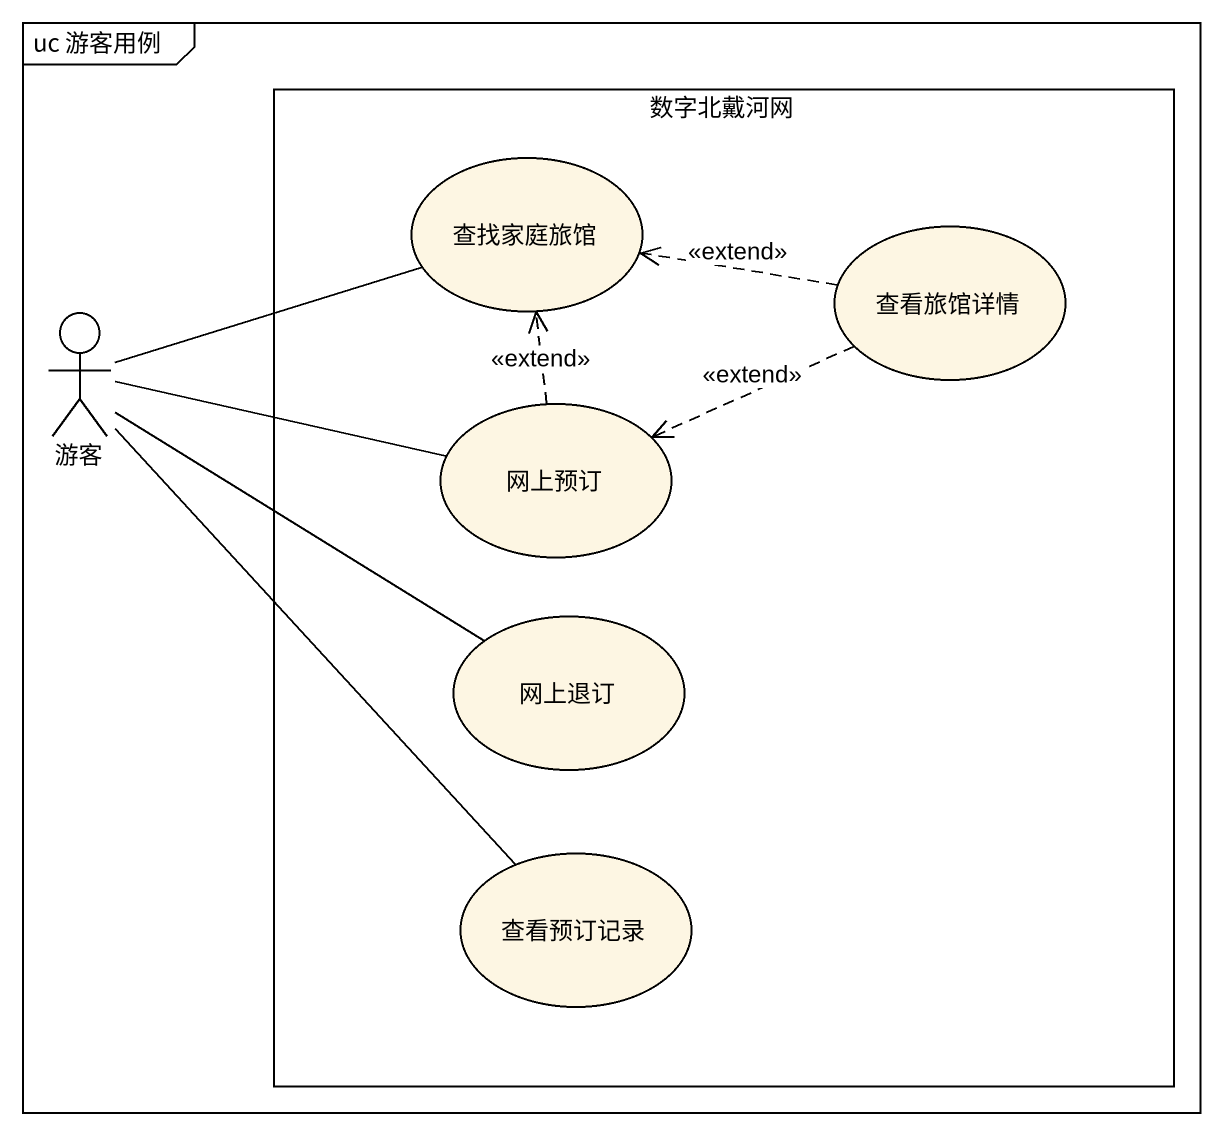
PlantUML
@startuml
mainframe uc 游客用例
rectangle 数字北戴河网 {
  usecase 查找家庭旅馆
  usecase 查看旅馆详情
  usecase 网上预订
  usecase 网上退订
  usecase 查看预订记录
}
actor 游客
查看旅馆详情 .left.> 查找家庭旅馆 : <<extend>>
查看旅馆详情 .left.> 网上预订 : <<extend>>
游客 -right- 查找家庭旅馆
游客 -right- 网上预订
游客 -right- 网上退订
游客 -- 查看预订记录
网上预订 .up.> 查找家庭旅馆 : <<extend>>
@enduml
